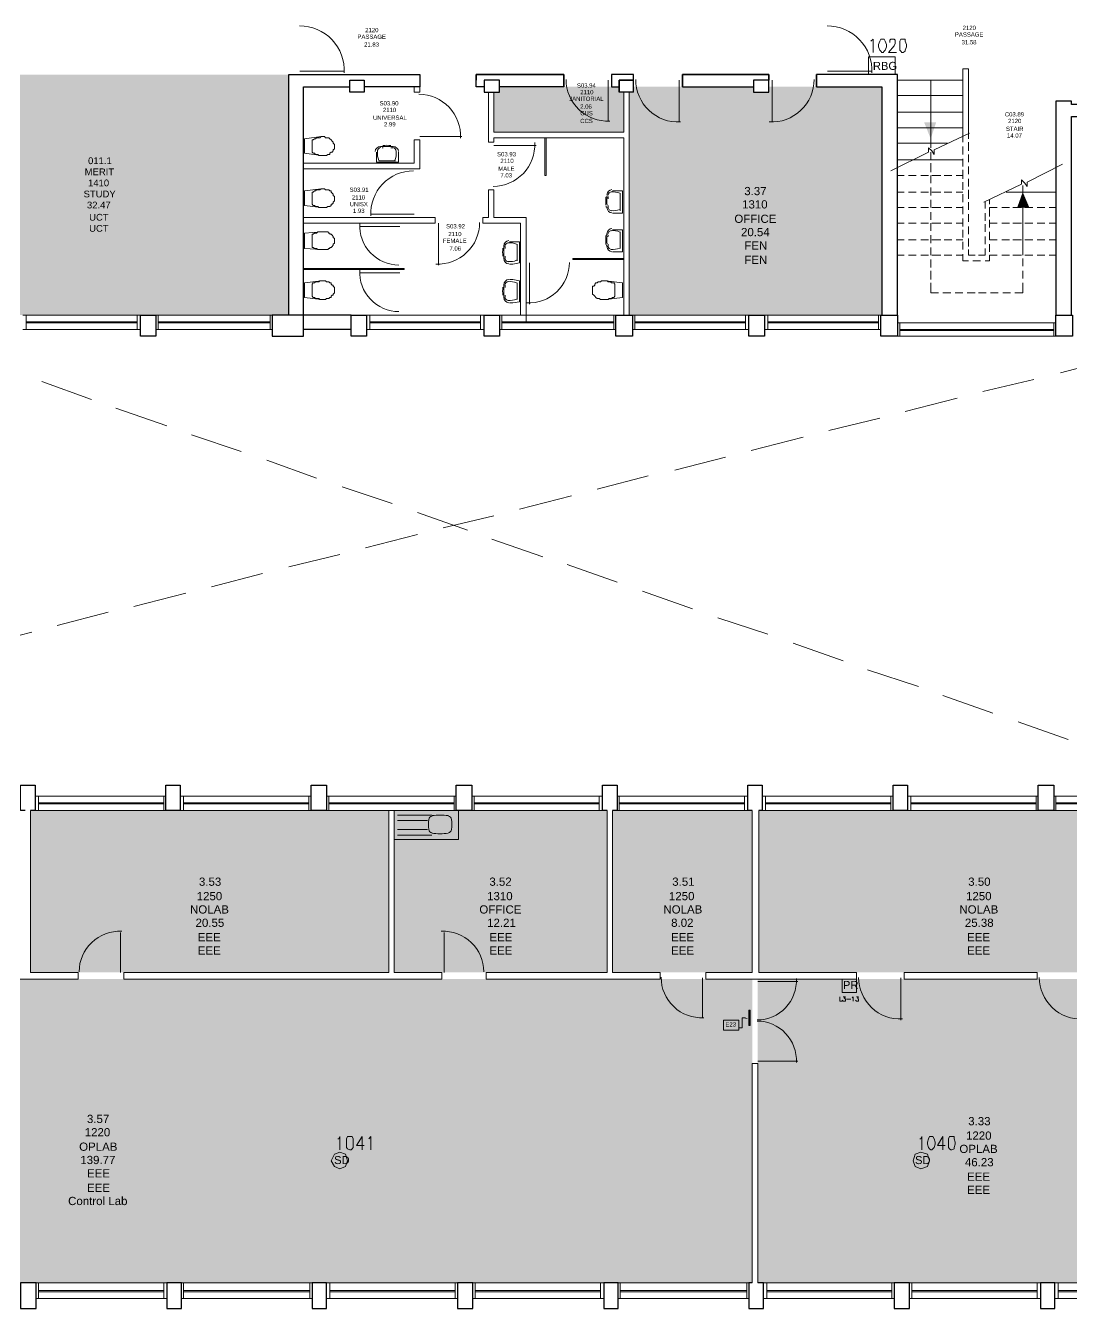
# Model space of a CAD drawing. Header units: millimetres. Extents: x 0.4 to 92.5, y -0.1 to 46.4.
# Drawn here: x 56.04 to 76.01, y 2.71 to 27.2 of the extents above; entities that cross this region are included whole.
import ezdxf

# ---------------------------------------------------------------- set-up
doc = ezdxf.new("R2010")
doc.units = ezdxf.units.MM
for name, color, linetype, true_color in [('PDF_0', 7, 'Continuous', 0xed1f24), ('PDF_014403$_ps_FIRE_ALARM', 7, 'Continuous', 0x37dd00), ('PDF_014403$HL-TMP', 7, 'Continuous', 0x99cde0)]:
    doc.layers.add(name, color=color, linetype=linetype, true_color=true_color)
for name, color, linetype in [('PDF_014403$_ps_TEXTBOLD$FIRE', 2, 'Continuous'), ('PDF_014403$BL', 7, 'Continuous'), ('PDF_014403$DR', 7, 'Continuous'), ('PDF_014403$FI-DSG', 7, 'Continuous'), ('PDF_014403$PL-STAIR', 7, 'Continuous'), ('PDF_014403$PL-TOIL', 7, 'Continuous'), ('PDF_014403$WA', 7, 'Continuous'), ('PDF_014403$WA-COL', 7, 'Continuous'), ('PDF_014403$WA-EXT', 7, 'Continuous'), ('PDF_014403$WA-PART', 7, 'Continuous'), ('PDF_014403$WN', 7, 'Continuous'), ('PDF_Text', 7, 'Continuous')]:
    doc.layers.add(name, color=color, linetype=linetype)
doc.styles.add('PDF ArialMT', font='arial.ttf')

msp = doc.modelspace()

# ---------------------------------------------------------------- linework, layer by layer
at = {"layer": 'PDF_0', "color": 7, "lineweight": 0}
for points in [[(62.045, 5.379), (62.151, 5.421), (62.193, 5.527), (62.151, 5.654), (62.045, 5.697), (61.939, 5.654), (61.876, 5.527), (61.939, 5.421)], [(73.137, 5.379), (73.264, 5.421), (73.306, 5.527), (73.264, 5.654), (73.137, 5.697), (73.031, 5.654), (72.989, 5.527), (73.031, 5.421)]]:
    msp.add_lwpolyline(points, close=True, dxfattribs=at)
at = {"layer": 'PDF_014403$_ps_FIRE_ALARM', "lineweight": 0}
for points in [[(72.65, 26.271), (72.65, 26.61), (72.142, 26.61), (72.142, 26.271)], [(71.909, 8.745), (71.909, 8.999), (71.634, 8.999), (71.634, 8.745)]]:
    msp.add_lwpolyline(points, close=True, dxfattribs=at)
at = {"layer": 'PDF_014403$_ps_TEXTBOLD$FIRE', "lineweight": 20}
for points in [[(72.184, 26.906), (72.227, 26.948), (72.227, 26.694)], [(72.544, 26.885), (72.544, 26.906), (72.544, 26.927), (72.565, 26.948), (72.586, 26.948), (72.629, 26.948), (72.65, 26.927), (72.65, 26.906), (72.65, 26.885), (72.65, 26.864), (72.629, 26.821), (72.523, 26.694), (72.671, 26.694)], [(71.592, 8.66), (71.592, 8.575), (71.634, 8.575)], [(71.655, 8.66), (71.697, 8.66), (71.676, 8.639), (71.697, 8.618), (71.697, 8.597), (71.697, 8.575), (71.676, 8.575), (71.655, 8.575), (71.634, 8.597)], [(71.719, 8.618), (71.803, 8.618)], [(71.824, 8.639), (71.846, 8.66), (71.846, 8.575)], [(71.909, 8.66), (71.951, 8.66), (71.93, 8.639), (71.951, 8.618), (71.951, 8.597), (71.951, 8.575), (71.93, 8.575), (71.909, 8.575), (71.888, 8.597)], [(62.003, 5.951), (62.024, 5.951), (62.045, 5.993), (62.045, 5.739)], [(62.469, 5.739), (62.469, 5.993), (62.363, 5.824), (62.511, 5.824)], [(62.596, 5.951), (62.638, 5.993), (62.638, 5.739)], [(73.116, 5.951), (73.137, 5.951), (73.158, 5.993), (73.158, 5.739)], [(73.56, 5.739), (73.56, 5.993), (73.454, 5.824), (73.602, 5.824)]]:
    msp.add_lwpolyline(points, dxfattribs=at)
for points in [[(72.396, 26.948), (72.375, 26.948), (72.354, 26.906), (72.332, 26.843), (72.332, 26.8), (72.354, 26.737), (72.375, 26.716), (72.396, 26.694), (72.417, 26.694), (72.438, 26.716), (72.459, 26.737), (72.481, 26.8), (72.481, 26.843), (72.459, 26.906), (72.438, 26.948), (72.417, 26.948)], [(72.777, 26.948), (72.756, 26.948), (72.735, 26.906), (72.735, 26.843), (72.735, 26.8), (72.735, 26.737), (72.756, 26.716), (72.777, 26.694), (72.798, 26.694), (72.84, 26.716), (72.84, 26.737), (72.862, 26.8), (72.862, 26.843), (72.84, 26.906), (72.84, 26.948), (72.798, 26.948)], [(62.236, 5.993), (62.193, 5.993), (62.172, 5.951), (62.172, 5.887), (62.172, 5.845), (62.172, 5.781), (62.193, 5.76), (62.236, 5.739), (62.257, 5.739), (62.278, 5.76), (62.299, 5.781), (62.299, 5.845), (62.299, 5.887), (62.299, 5.951), (62.278, 5.993), (62.257, 5.993)], [(73.327, 5.993), (73.306, 5.993), (73.285, 5.951), (73.264, 5.887), (73.264, 5.845), (73.285, 5.781), (73.306, 5.76), (73.327, 5.739), (73.348, 5.739), (73.37, 5.76), (73.391, 5.781), (73.412, 5.845), (73.412, 5.887), (73.391, 5.951), (73.37, 5.993), (73.348, 5.993)], [(73.708, 5.993), (73.687, 5.993), (73.666, 5.951), (73.666, 5.887), (73.666, 5.845), (73.666, 5.781), (73.687, 5.76), (73.708, 5.739), (73.729, 5.739), (73.772, 5.76), (73.772, 5.781), (73.793, 5.845), (73.793, 5.887), (73.772, 5.951), (73.772, 5.993), (73.729, 5.993)]]:
    msp.add_lwpolyline(points, close=True, dxfattribs=at)
at = {"layer": 'PDF_014403$BL', "lineweight": 9}
for points in [[(73.941, 24.98), (73.941, 25.107), (73.941, 26.377), (74.047, 26.377), (74.047, 25.149), (74.047, 25.043)], [(73.941, 24.895), (73.941, 24.747)], [(74.047, 24.98), (74.047, 24.811)], [(74.047, 24.747), (74.047, 24.599)], [(73.941, 24.662), (73.941, 24.514)], [(74.047, 24.514), (74.047, 24.366)], [(73.941, 24.451), (73.941, 24.281)], [(74.047, 24.281), (74.047, 24.133)], [(73.941, 24.218), (73.941, 24.07)], [(74.047, 24.07), (74.047, 23.9)], [(73.941, 23.985), (73.941, 23.837)], [(74.047, 23.837), (74.047, 23.689)], [(74.364, 23.837), (74.364, 23.71)], [(74.449, 23.879), (74.449, 23.795)], [(73.941, 23.752), (73.941, 23.604)], [(73.941, 23.519), (73.941, 23.371)], [(74.047, 23.604), (74.047, 23.456)], [(74.364, 23.625), (74.364, 23.477)], [(74.449, 23.731), (74.449, 23.562)], [(73.941, 23.308), (73.941, 23.16)], [(74.047, 23.371), (74.047, 23.223)], [(74.364, 23.414), (74.364, 23.265)], [(74.449, 23.498), (74.449, 23.35)], [(73.941, 23.075), (73.941, 22.927)], [(74.047, 23.138), (74.047, 22.99)], [(74.364, 23.181), (74.364, 23.033)], [(74.449, 23.265), (74.449, 23.117)], [(74.449, 23.033), (74.449, 22.884)], [(73.941, 22.842), (73.941, 22.715), (74.047, 22.715)], [(74.047, 22.927), (74.047, 22.821), (74.174, 22.821)], [(74.364, 22.948), (74.364, 22.821), (74.237, 22.821)], [(74.449, 22.821), (74.449, 22.715), (74.364, 22.715)], [(74.132, 22.715), (74.28, 22.715)], [(58.235, 21.678), (55.991, 21.678)], [(60.754, 21.678), (58.531, 21.678)], [(64.797, 21.678), (62.553, 21.678)], [(67.316, 21.678), (65.093, 21.678)], [(69.856, 21.678), (67.633, 21.678)], [(72.375, 21.678), (70.152, 21.678)], [(55.991, 21.403), (58.235, 21.403)], [(58.531, 21.403), (60.754, 21.403)], [(62.553, 21.403), (64.797, 21.403)], [(65.093, 21.403), (67.316, 21.403)], [(67.633, 21.403), (69.856, 21.403)], [(70.152, 21.403), (72.375, 21.403)], [(75.719, 21.53), (72.692, 21.53)], [(72.692, 21.276), (75.719, 21.276)], [(75.804, 20.577), (76.778, 20.831)], [(56.351, 20.408), (57.304, 20.069)], [(74.322, 20.217), (75.296, 20.45)], [(72.84, 19.836), (73.835, 20.09)], [(57.769, 19.9), (58.743, 19.561)], [(71.38, 19.476), (72.354, 19.709)], [(59.209, 19.392), (60.161, 19.074)], [(69.898, 19.095), (70.893, 19.349)], [(60.648, 18.905), (61.601, 18.566)], [(68.438, 18.714), (69.411, 18.968)], [(62.088, 18.397), (63.04, 18.079)], [(66.956, 18.355), (67.93, 18.609)], [(65.474, 17.974), (66.469, 18.228)], [(63.527, 17.91), (64.479, 17.571)], [(64.014, 17.614), (64.987, 17.847)], [(62.532, 17.233), (63.527, 17.487)], [(64.945, 17.402), (65.919, 17.063)], [(61.072, 16.873), (62.045, 17.106)], [(66.384, 16.915), (67.337, 16.577)], [(59.59, 16.492), (60.564, 16.746)], [(58.108, 16.111), (59.103, 16.365)], [(67.824, 16.407), (68.776, 16.069)], [(56.648, 15.751), (57.621, 16.005)], [(69.263, 15.899), (70.216, 15.582)], [(55.166, 15.37), (56.161, 15.624)], [(70.703, 15.412), (71.655, 15.074)], [(72.121, 14.904), (73.094, 14.587)], [(73.56, 14.417), (74.513, 14.079)], [(74.999, 13.909), (75.952, 13.571)], [(58.722, 12.491), (56.224, 12.491)], [(61.495, 12.491), (58.997, 12.491)], [(64.268, 12.491), (61.791, 12.491)], [(67.062, 12.491), (64.564, 12.491)], [(69.835, 12.491), (67.337, 12.491)], [(72.608, 12.491), (70.11, 12.491)], [(75.38, 12.491), (72.883, 12.491)], [(78.175, 12.491), (75.677, 12.491)], [(56.224, 12.216), (58.722, 12.216)], [(58.997, 12.216), (61.495, 12.216)], [(61.791, 12.216), (64.268, 12.216)], [(64.564, 12.216), (67.062, 12.216)], [(67.337, 12.216), (69.835, 12.216)], [(70.11, 12.216), (72.608, 12.216)], [(72.883, 12.216), (75.38, 12.216)], [(75.677, 12.216), (78.175, 12.216)], [(58.743, 3.199), (56.245, 3.199)], [(61.516, 3.199), (59.018, 3.199)], [(64.289, 3.199), (61.791, 3.199)], [(67.083, 3.199), (64.585, 3.199)], [(69.856, 3.199), (67.358, 3.199)], [(72.629, 3.199), (70.131, 3.199)], [(75.423, 3.199), (72.925, 3.199)], [(78.175, 3.199), (75.698, 3.199)], [(56.245, 2.903), (58.743, 2.903)], [(59.018, 2.903), (61.516, 2.903)], [(61.791, 2.903), (64.289, 2.903)], [(64.585, 2.903), (67.083, 2.903)], [(67.358, 2.903), (69.856, 2.903)], [(70.131, 2.903), (72.629, 2.903)], [(72.925, 2.903), (75.423, 2.903)], [(75.698, 2.903), (78.175, 2.903)]]:
    msp.add_lwpolyline(points, dxfattribs=at)
at = {"layer": 'PDF_014403$DR', "lineweight": 0}
for points in [[(61.283, 26.335), (62.13, 26.335), (61.283, 26.335)], [(71.359, 26.335), (72.205, 26.335), (71.359, 26.335)], [(67.168, 26.165), (67.168, 25.382), (67.168, 26.165)], [(68.522, 26.165), (68.522, 25.361), (68.522, 26.165)], [(70.3, 26.165), (70.3, 25.361), (70.3, 26.165)], [(63.569, 25.086), (64.374, 25.086), (63.569, 25.086)], [(64.987, 24.916), (65.792, 24.916), (64.987, 24.916)], [(63.463, 23.604), (62.638, 23.604), (63.463, 23.604)], [(63.188, 23.371), (62.426, 23.371), (63.188, 23.371)], [(63.929, 23.435), (63.929, 22.63), (63.929, 23.435)], [(63.929, 23.435), (63.929, 22.63), (63.929, 23.435)], [(65.665, 22.673), (65.665, 21.889), (65.665, 22.673)], [(63.188, 22.482), (62.426, 22.482), (63.188, 22.482)], [(57.854, 9.126), (57.854, 9.888), (57.854, 9.126)], [(64.035, 9.126), (64.035, 9.888), (64.035, 9.126)], [(68.967, 9.02), (68.967, 8.258), (68.967, 9.02)], [(70.025, 8.956), (70.787, 8.956), (70.025, 8.956)], [(72.756, 9.02), (72.756, 8.216), (72.756, 9.02)], [(70.025, 7.432), (70.787, 7.432), (70.025, 7.432)]]:
    msp.add_lwpolyline(points, dxfattribs=at)
msp.add_lwpolyline([(63.878, 22.653, 0.429405), (64.712, 23.445, -0.429405)], format="xyb", close=True, dxfattribs=at)
for centre, radius, start, end in [((61.273, 26.345), 0.857, 357.0454, 89.9993), ((71.348, 26.345), 0.857, 357.0454, 89.9993), ((67.157, 26.176), 0.794, 179.9998, 272.9555), ((68.508, 26.179), 0.815, 180, 272.9553), ((70.286, 26.179), 0.815, 267.0447, 360), ((63.554, 25.1), 0.794, 357.0447, 90), ((64.973, 24.93), 0.794, 270, 2.9553), ((63.449, 23.618), 0.815, 90, 182.9553), ((63.173, 23.385), 0.751, 177.0447, 270), ((63.173, 22.496), 0.751, 177.0447, 270), ((65.654, 22.683), 0.773, 267.0447, 0.0007), ((57.839, 9.139), 0.773, 87.0447, 180), ((64.02, 9.139), 0.773, 0, 92.9553), ((68.952, 9.033), 0.773, 180, 272.9553), ((70.011, 8.97), 0.751, 270, 2.9553), ((72.745, 9.03), 0.794, 179.9998, 272.9555), ((76.195, 9.03), 0.794, 179.9998, 272.9555), ((70.011, 7.446), 0.751, 357.0447, 90)]:
    msp.add_arc(centre, radius, start, end, dxfattribs=at)
at = {"layer": 'PDF_014403$FI-DSG', "lineweight": 9}
for points in [[(69.877, 8.11), (69.877, 8.406), (69.856, 8.406), (69.856, 8.11)], [(69.369, 8.216), (69.665, 8.216), (69.665, 8.025), (69.369, 8.025)]]:
    msp.add_lwpolyline(points, close=True, dxfattribs=at)
msp.add_lwpolyline([(69.792, 8.258), (69.729, 8.258), (69.729, 8.067), (69.665, 8.067)], dxfattribs=at)
at = {"layer": 'PDF_014403$FI-DSG', "transparency": 33554559}
for points in [[(69.877, 8.406), (69.856, 8.406), (69.877, 8.11)], [(69.856, 8.406), (69.877, 8.11), (69.856, 8.11)], [(69.792, 8.258), (69.856, 8.258), (69.792, 8.237)]]:
    msp.add_solid(points, dxfattribs=at)
at = {"layer": 'PDF_014403$HL-TMP', "transparency": 33554559}
for points in [[(61.072, 26.271), (53.832, 26.271), (61.072, 21.678)], [(53.832, 26.271), (61.072, 21.678), (53.832, 21.678)]]:
    msp.add_solid(points, dxfattribs=at)
at = {"layer": 'PDF_014403$HL-TMP', "color": 33, "true_color": 0xff9d3c, "transparency": 33554559}
for points in [[(67.379, 26.038), (65.093, 26.038), (67.379, 25.932)], [(65.093, 26.038), (67.379, 25.932), (65.093, 25.932)], [(67.464, 25.17), (64.987, 25.17), (64.987, 25.932)], [(64.987, 25.932), (67.464, 25.932), (67.464, 25.17)], [(67.464, 25.17), (67.464, 25.17), (64.987, 25.17)]]:
    msp.add_solid(points, dxfattribs=at)
at = {"layer": 'PDF_014403$HL-TMP', "color": 54, "true_color": 0x999900, "transparency": 33554559}
for points in [[(69.941, 26.038), (67.654, 26.038), (69.941, 25.932)], [(67.654, 26.038), (69.941, 25.932), (67.654, 25.932)], [(72.396, 26.038), (70.237, 26.038), (72.396, 25.932)], [(70.237, 26.038), (72.396, 25.932), (70.237, 25.932)], [(72.396, 25.932), (67.57, 25.932), (72.396, 21.678)], [(67.57, 25.932), (72.396, 21.678), (67.57, 21.678)]]:
    msp.add_solid(points, dxfattribs=at)
at = {"layer": 'PDF_014403$HL-TMP', "color": 16, "true_color": 0x800000, "transparency": 33554559}
for points in [[(62.977, 12.216), (56.14, 12.216), (62.977, 9.126)], [(56.14, 12.216), (62.977, 9.126), (56.14, 9.126)], [(67.146, 12.216), (63.082, 12.216), (67.146, 9.126)], [(63.082, 12.216), (67.146, 9.126), (63.082, 9.126)], [(69.919, 12.216), (67.252, 12.216), (69.919, 9.126)], [(67.252, 12.216), (69.919, 9.126), (67.252, 9.126)], [(78.471, 12.216), (70.046, 12.216), (78.471, 9.126)], [(70.046, 12.216), (78.471, 9.126), (70.046, 9.126)], [(44.942, 8.999), (69.919, 8.999), (69.919, 8.999)], [(69.919, 8.999), (44.942, 8.999), (69.919, 8.618)], [(44.942, 8.999), (69.919, 8.618), (44.942, 8.618)], [(78.471, 8.999), (70.025, 8.999), (70.025, 8.999)], [(78.471, 8.999), (70.025, 8.999), (78.471, 8.872)], [(70.025, 8.999), (78.471, 8.872), (70.025, 8.872)], [(78.471, 8.872), (70.025, 8.872), (78.471, 8.745)], [(70.025, 8.872), (78.471, 8.745), (70.025, 8.745)], [(69.919, 8.618), (44.942, 8.618), (45.874, 8.618)], [(44.942, 8.618), (69.919, 8.618), (69.919, 8.618)], [(69.919, 8.618), (45.874, 8.618), (69.919, 8.512)], [(45.874, 8.618), (69.919, 8.512), (45.874, 8.512)], [(77.709, 8.745), (70.025, 8.745), (77.709, 6.564)], [(70.025, 8.745), (77.709, 6.564), (70.025, 6.564)], [(69.919, 8.512), (44.942, 8.512), (69.919, 6.818)], [(44.942, 8.512), (69.919, 6.818), (44.942, 6.818)], [(69.919, 6.818), (44.942, 6.818), (45.874, 6.818)], [(44.942, 6.818), (69.919, 6.818), (69.919, 6.818)], [(69.919, 6.691), (44.942, 6.691), (69.919, 3.749)], [(44.942, 6.691), (69.919, 3.749), (44.942, 3.749)], [(69.919, 6.818), (45.874, 6.818), (69.919, 6.691)], [(45.874, 6.818), (69.919, 6.691), (45.874, 6.691)], [(78.471, 6.564), (78.471, 6.564), (70.025, 6.564)], [(78.471, 6.564), (70.025, 6.564), (77.709, 6.564)], [(78.471, 6.564), (70.025, 6.564), (78.471, 3.199)], [(70.025, 6.564), (78.471, 3.199), (70.025, 3.199)], [(69.919, 3.749), (44.942, 3.749), (45.111, 3.749)], [(44.942, 3.749), (69.919, 3.749), (69.919, 3.749)], [(69.919, 3.749), (45.111, 3.749), (69.919, 3.199)], [(45.111, 3.749), (69.919, 3.199), (45.111, 3.199)]]:
    msp.add_solid(points, dxfattribs=at)
at = {"layer": 'PDF_014403$PL-STAIR', "lineweight": 9}
for points in [[(73.941, 26.165), (72.692, 26.165)], [(73.327, 24.874), (73.327, 25.043), (73.327, 26.165)], [(73.941, 25.869), (72.692, 25.869)], [(73.941, 25.551), (72.692, 25.551)], [(73.941, 25.255), (72.692, 25.255)], [(74.068, 25.149), (73.391, 24.832), (73.391, 24.747), (73.348, 24.811), (73.285, 24.874), (73.285, 24.789), (72.565, 24.43)], [(73.645, 24.959), (72.692, 24.959)], [(73.327, 24.789), (73.327, 24.641)], [(73.941, 24.641), (73.01, 24.641), (72.692, 24.641)], [(73.327, 24.578), (73.327, 24.408)], [(75.846, 24.557), (75.169, 24.218), (75.169, 24.133), (75.126, 24.197), (75.063, 24.26), (75.063, 24.176), (74.343, 23.837)], [(72.819, 24.345), (72.692, 24.345)], [(73.052, 24.345), (72.904, 24.345)], [(73.285, 24.345), (73.137, 24.345)], [(73.327, 24.345), (73.327, 24.197)], [(73.518, 24.345), (73.348, 24.345)], [(73.729, 24.345), (73.581, 24.345)], [(73.941, 24.345), (73.814, 24.345)], [(72.819, 24.027), (72.692, 24.027)], [(73.052, 24.027), (72.904, 24.027)], [(73.285, 24.027), (73.137, 24.027)], [(73.327, 24.112), (73.327, 23.964)], [(73.518, 24.027), (73.348, 24.027)], [(73.729, 24.027), (73.581, 24.027)], [(73.941, 24.027), (73.814, 24.027)], [(74.767, 24.027), (75.719, 24.027)], [(75.084, 23.964), (75.084, 24.154)], [(75.084, 24.027), (75.084, 22.927)], [(73.327, 23.879), (73.327, 23.731)], [(75.084, 23.731), (75.084, 23.9)], [(72.819, 23.731), (72.692, 23.731)], [(73.052, 23.731), (72.904, 23.731)], [(73.285, 23.731), (73.137, 23.731)], [(73.327, 23.646), (73.327, 23.498)], [(73.518, 23.731), (73.348, 23.731)], [(73.729, 23.731), (73.581, 23.731)], [(73.941, 23.731), (73.814, 23.731)], [(74.449, 23.731), (74.597, 23.731)], [(74.682, 23.731), (74.83, 23.731)], [(74.894, 23.731), (75.063, 23.731)], [(75.084, 23.519), (75.084, 23.668)], [(75.126, 23.731), (75.275, 23.731)], [(75.359, 23.731), (75.508, 23.731)], [(75.592, 23.731), (75.719, 23.731)], [(72.819, 23.435), (72.692, 23.435)], [(73.052, 23.435), (72.904, 23.435)], [(73.285, 23.435), (73.137, 23.435)], [(73.327, 23.435), (73.327, 23.287)], [(73.518, 23.435), (73.348, 23.435)], [(73.729, 23.435), (73.581, 23.435)], [(73.941, 23.435), (73.814, 23.435)], [(74.449, 23.435), (74.597, 23.435)], [(74.682, 23.435), (74.83, 23.435)], [(74.894, 23.435), (75.063, 23.435)], [(75.084, 23.287), (75.084, 23.435)], [(75.126, 23.435), (75.275, 23.435)], [(75.359, 23.435), (75.508, 23.435)], [(75.592, 23.435), (75.719, 23.435)], [(72.819, 23.117), (72.692, 23.117)], [(73.052, 23.117), (72.904, 23.117)], [(73.285, 23.117), (73.137, 23.117)], [(73.327, 23.202), (73.327, 23.054)], [(73.518, 23.117), (73.348, 23.117)], [(73.729, 23.117), (73.581, 23.117)], [(73.941, 23.117), (73.814, 23.117)], [(74.449, 23.117), (74.597, 23.117)], [(74.682, 23.117), (74.83, 23.117)], [(74.894, 23.117), (75.063, 23.117)], [(75.084, 23.054), (75.084, 23.202)], [(75.126, 23.117), (75.275, 23.117)], [(75.359, 23.117), (75.508, 23.117)], [(75.592, 23.117), (75.719, 23.117)], [(72.819, 22.821), (72.692, 22.821)], [(73.052, 22.821), (72.904, 22.821)], [(73.285, 22.821), (73.137, 22.821)], [(73.327, 22.969), (73.327, 22.821)], [(73.518, 22.821), (73.348, 22.821)], [(73.729, 22.821), (73.581, 22.821)], [(73.941, 22.821), (73.814, 22.821)], [(74.449, 22.821), (74.597, 22.821)], [(74.682, 22.821), (74.83, 22.821)], [(74.894, 22.821), (75.063, 22.821)], [(75.084, 22.821), (75.084, 22.99)], [(75.126, 22.821), (75.275, 22.821)], [(75.359, 22.821), (75.508, 22.821)], [(75.592, 22.821), (75.719, 22.821)], [(73.327, 22.736), (73.327, 22.588)], [(75.084, 22.609), (75.084, 22.757)], [(73.327, 22.524), (73.327, 22.355)], [(73.327, 22.292), (73.327, 22.101), (73.475, 22.101)], [(74.936, 22.101), (75.084, 22.101), (75.084, 22.292)], [(75.084, 22.376), (75.084, 22.524)], [(73.56, 22.101), (73.708, 22.101)], [(73.793, 22.101), (73.941, 22.101)], [(74.026, 22.101), (74.174, 22.101)], [(74.237, 22.101), (74.386, 22.101)], [(74.47, 22.101), (74.618, 22.101)], [(74.703, 22.101), (74.851, 22.101)]]:
    msp.add_lwpolyline(points, dxfattribs=at)
at = {"layer": 'PDF_014403$PL-STAIR', "transparency": 33554559}
for points in [[(73.2, 25.361), (73.327, 25.043), (73.433, 25.361)], [(75.211, 23.731), (75.084, 24.027), (74.978, 23.731)]]:
    msp.add_solid(points, dxfattribs=at)
at = {"layer": 'PDF_014403$PL-TOIL', "lineweight": 9}
for points in [[(61.855, 24.747), (61.855, 24.768), (61.876, 24.789), (61.897, 24.789), (61.918, 24.811), (61.918, 24.832), (61.939, 24.853), (61.939, 24.874), (61.939, 24.895), (61.939, 24.916), (61.939, 24.938), (61.918, 24.959), (61.918, 24.98), (61.897, 25.001), (61.876, 25.022), (61.855, 25.043), (61.834, 25.065), (61.812, 25.065), (61.791, 25.065), (61.77, 25.065), (61.749, 25.086), (61.728, 25.086), (61.707, 25.086), (61.685, 25.086), (61.368, 25.043), (61.368, 24.768), (61.685, 24.726), (61.664, 24.726), (61.643, 24.726), (61.622, 24.747), (61.601, 24.747), (61.58, 24.747), (61.558, 24.768), (61.537, 24.768), (61.516, 24.789), (61.516, 25.022), (61.537, 25.022), (61.558, 25.043), (61.58, 25.043), (61.601, 25.065), (61.622, 25.065), (61.643, 25.065), (61.664, 25.065), (61.685, 25.086)], [(61.939, 24.895), (61.939, 24.874), (61.939, 24.853), (61.918, 24.832), (61.918, 24.811), (61.897, 24.789), (61.876, 24.789), (61.855, 24.768), (61.855, 24.747), (61.834, 24.747), (61.812, 24.747), (61.791, 24.726), (61.77, 24.726), (61.749, 24.726), (61.728, 24.726), (61.707, 24.726), (61.685, 24.726)], [(62.744, 24.789), (62.744, 24.705), (62.744, 24.599), (63.167, 24.599), (63.167, 24.705), (63.167, 24.789)], [(63.104, 24.62), (62.786, 24.62)], [(61.855, 23.752), (61.876, 23.773), (61.876, 23.795), (61.897, 23.795), (61.918, 23.816), (61.918, 23.837), (61.939, 23.858), (61.939, 23.879), (61.939, 23.9), (61.939, 23.922), (61.939, 23.943), (61.918, 23.964), (61.918, 23.985), (61.897, 24.006), (61.876, 24.027), (61.876, 24.049), (61.855, 24.049), (61.834, 24.07), (61.812, 24.07), (61.791, 24.07), (61.77, 24.07), (61.749, 24.091), (61.728, 24.091), (61.707, 24.091), (61.685, 24.091), (61.368, 24.049), (61.368, 23.773), (61.685, 23.731), (61.664, 23.731), (61.643, 23.731), (61.622, 23.752), (61.601, 23.752), (61.58, 23.752), (61.558, 23.773), (61.537, 23.773), (61.516, 23.795), (61.516, 24.027), (61.537, 24.027), (61.558, 24.049), (61.58, 24.049), (61.601, 24.07), (61.622, 24.07), (61.643, 24.07), (61.664, 24.07), (61.685, 24.091)], [(67.252, 23.625), (67.316, 23.625), (67.443, 23.625), (67.443, 24.049), (67.316, 24.049), (67.252, 24.049)], [(67.4, 24.006), (67.4, 23.668)], [(61.939, 23.9), (61.939, 23.879), (61.939, 23.858), (61.918, 23.837), (61.918, 23.816), (61.897, 23.795), (61.876, 23.795), (61.876, 23.773), (61.855, 23.752), (61.834, 23.752), (61.812, 23.752), (61.791, 23.731), (61.77, 23.731), (61.749, 23.731), (61.728, 23.731), (61.707, 23.731), (61.685, 23.731)], [(67.125, 23.752), (67.146, 23.731)], [(67.252, 22.884), (67.316, 22.884), (67.443, 22.884), (67.443, 23.308), (67.316, 23.308), (67.252, 23.308)], [(61.855, 22.948), (61.855, 22.969), (61.876, 22.969), (61.897, 22.99), (61.918, 23.011), (61.918, 23.033), (61.939, 23.054), (61.939, 23.075), (61.939, 23.096), (61.939, 23.117), (61.939, 23.138), (61.918, 23.16), (61.918, 23.181), (61.897, 23.202), (61.876, 23.223), (61.855, 23.223), (61.855, 23.244), (61.834, 23.244), (61.812, 23.265), (61.791, 23.265), (61.77, 23.265), (61.749, 23.265), (61.728, 23.265), (61.707, 23.265), (61.685, 23.265), (61.368, 23.244), (61.368, 22.948), (61.685, 22.927), (61.664, 22.927), (61.643, 22.927), (61.622, 22.927), (61.601, 22.948), (61.58, 22.948), (61.558, 22.948), (61.537, 22.969), (61.516, 22.969), (61.516, 23.223), (61.537, 23.223), (61.558, 23.244), (61.58, 23.244), (61.601, 23.244), (61.622, 23.265), (61.643, 23.265), (61.664, 23.265), (61.685, 23.265)], [(61.939, 23.096), (61.939, 23.075), (61.939, 23.054), (61.918, 23.033), (61.918, 23.011), (61.897, 22.99), (61.876, 22.969), (61.855, 22.969), (61.855, 22.948), (61.834, 22.948), (61.812, 22.927), (61.791, 22.927), (61.77, 22.927), (61.749, 22.927), (61.728, 22.927), (61.707, 22.927), (61.685, 22.927)], [(65.284, 22.651), (65.347, 22.651), (65.474, 22.673), (65.474, 23.075), (65.347, 23.075), (65.284, 23.075)], [(65.432, 23.033), (65.432, 22.715)], [(67.4, 23.265), (67.4, 22.948)], [(61.855, 22.016), (61.876, 22.016), (61.876, 22.038), (61.897, 22.059), (61.918, 22.059), (61.918, 22.08), (61.939, 22.101), (61.939, 22.122), (61.939, 22.165), (61.939, 22.186), (61.939, 22.207), (61.918, 22.228), (61.918, 22.249), (61.897, 22.249), (61.876, 22.27), (61.876, 22.292), (61.855, 22.292), (61.834, 22.313), (61.812, 22.313), (61.791, 22.313), (61.77, 22.334), (61.749, 22.334), (61.728, 22.334), (61.707, 22.334), (61.685, 22.334), (61.368, 22.292), (61.368, 22.016), (61.685, 21.974), (61.664, 21.974), (61.643, 21.995), (61.622, 21.995), (61.601, 21.995), (61.58, 21.995), (61.558, 22.016), (61.537, 22.016), (61.516, 22.038), (61.516, 22.27), (61.537, 22.292), (61.558, 22.292), (61.58, 22.313), (61.601, 22.313), (61.622, 22.313), (61.643, 22.313), (61.664, 22.334), (61.685, 22.334)], [(65.284, 21.911), (65.347, 21.911), (65.474, 21.932), (65.474, 22.334), (65.347, 22.355), (65.284, 22.355)], [(65.432, 22.292), (65.432, 21.974)], [(66.956, 22.292), (66.935, 22.292), (66.914, 22.27), (66.914, 22.249), (66.892, 22.228), (66.871, 22.228), (66.871, 22.207), (66.871, 22.165), (66.871, 22.143), (66.871, 22.122), (66.871, 22.101), (66.871, 22.08), (66.892, 22.059), (66.914, 22.038), (66.935, 22.016), (66.956, 21.995), (66.977, 21.995), (66.998, 21.995), (67.019, 21.974), (67.041, 21.974), (67.062, 21.974), (67.083, 21.974), (67.104, 21.974), (67.125, 21.974), (67.443, 22.016), (67.443, 22.292), (67.125, 22.334), (67.146, 22.334), (67.168, 22.313), (67.189, 22.313), (67.21, 22.313), (67.231, 22.292), (67.252, 22.292), (67.273, 22.292), (67.295, 22.27), (67.295, 22.038), (67.273, 22.016), (67.252, 22.016), (67.231, 21.995), (67.21, 21.995), (67.189, 21.995), (67.168, 21.974), (67.146, 21.974), (67.125, 21.974)], [(66.871, 22.143), (66.871, 22.165), (66.871, 22.207), (66.871, 22.228), (66.892, 22.228), (66.914, 22.249), (66.914, 22.27), (66.935, 22.292), (66.956, 22.292), (66.977, 22.313), (66.998, 22.313), (67.019, 22.313), (67.041, 22.334), (67.062, 22.334), (67.083, 22.334), (67.104, 22.334), (67.125, 22.334)], [(61.939, 22.165), (61.939, 22.122), (61.939, 22.101), (61.918, 22.08), (61.918, 22.059), (61.897, 22.059), (61.876, 22.038), (61.876, 22.016), (61.855, 22.016), (61.834, 21.995), (61.812, 21.995), (61.791, 21.995), (61.77, 21.974), (61.749, 21.974), (61.728, 21.974), (61.707, 21.974), (61.685, 21.974)], [(63.082, 12.216), (63.082, 12.216)], [(63.146, 12.131), (63.802, 12.131)], [(63.146, 12.026), (63.717, 12.026)], [(63.146, 11.856), (63.717, 11.856)], [(63.082, 11.666), (63.082, 11.666)], [(63.146, 11.75), (63.802, 11.75)]]:
    msp.add_lwpolyline(points, dxfattribs=at)
for points in [[(62.827, 24.877, 0.384834), (62.761, 24.803, -0.384834)], [(63.121, 24.803, 0.384807), (63.054, 24.877, -0.384807)], [(67.238, 24.031, 0.384807), (67.164, 23.964, -0.384807)], [(67.146, 23.925, 0.047774), (67.146, 23.777, -0.047774)], [(67.164, 23.738, 0.384834), (67.238, 23.671, -0.384834)], [(67.238, 23.29, 0.384807), (67.164, 23.223, -0.384807)], [(65.269, 23.057, 0.384807), (65.195, 22.99, -0.384807)], [(67.146, 23.184, 0.047774), (67.146, 23.036, -0.047774)], [(67.164, 22.997, 0.384834), (67.238, 22.93, -0.384834)], [(65.195, 22.764, 0.384834), (65.269, 22.697, -0.384834)], [(65.269, 22.316, 0.384807), (65.195, 22.25, -0.384807)], [(65.195, 22.023, 0.384834), (65.269, 21.956, -0.384834)]]:
    msp.add_lwpolyline(points, format="xyb", close=True, dxfattribs=at)
for points in [[(63.061, 24.895), (63.014, 24.895, 0.047774), (62.871, 24.895), (62.828, 24.895)], [(67.146, 23.943), (67.125, 23.922, 0.047856), (67.125, 23.775)], [(67.146, 23.223), (67.125, 23.186, 0.047856), (67.125, 23.033), (67.146, 22.99)], [(65.178, 22.99), (65.177, 22.951, 0.047774), (65.178, 22.8), (65.178, 22.757)], [(65.178, 22.249), (65.177, 22.21, 0.047774), (65.178, 22.059), (65.178, 22.016)], [(63.804, 12.11, 0.341129), (63.745, 12.048, 0.068386), (63.745, 11.855, 0.341129), (63.804, 11.793)], [(64.118, 11.793, 0.341129), (64.176, 11.855, 0.068386), (64.176, 12.048, 0.341129), (64.118, 12.11)]]:
    msp.add_lwpolyline(points, format="xyb", dxfattribs=at)
for points in [[(62.85, 24.874), (62.871, 24.874)], [(63.019, 24.874), (63.061, 24.874)], [(67.168, 23.9), (67.168, 23.943)], [(67.168, 23.731), (67.168, 23.773)], [(67.168, 23.181), (67.168, 23.202)], [(67.168, 22.99), (67.168, 23.033)], [(65.199, 22.948), (65.199, 22.99)], [(65.199, 22.757), (65.199, 22.8)], [(65.199, 22.207), (65.199, 22.249)], [(65.199, 22.016), (65.199, 22.059)], [(63.082, 12.216), (64.31, 12.216), (64.31, 11.666), (63.082, 11.666)]]:
    msp.add_lwpolyline(points, close=True, dxfattribs=at)
for centre, radius, start, end in [((63.096, 24.761), 0.335, 174.0757, 202.7396), ((62.941, 24.124), 0.796, 84.5202, 95.4798), ((62.941, 24.124), 0.775, 84.5297, 95.4703), ((62.785, 24.761), 0.336, 337.1573, 6.0275), ((67.259, 23.695), 0.336, 67.1573, 96.0275), ((67.259, 24.006), 0.335, 264.0757, 292.7396), ((67.259, 22.954), 0.336, 67.1573, 96.0275), ((65.29, 22.722), 0.336, 67.1573, 96.0275), ((65.949, 22.877), 0.796, 174.5202, 185.4798), ((65.949, 22.877), 0.775, 174.5297, 185.4703), ((67.259, 23.266), 0.335, 264.0757, 292.7396), ((65.29, 23.033), 0.335, 264.0757, 292.7396), ((65.29, 21.981), 0.336, 67.1573, 96.0275), ((65.949, 22.136), 0.796, 174.5202, 185.4798), ((65.949, 22.136), 0.775, 174.5297, 185.4703), ((65.29, 22.292), 0.335, 264.0757, 292.7396), ((63.961, 10.829), 1.302, 83.1692, 96.8308), ((63.957, 13.076), 1.302, 263.1665, 276.8335)]:
    msp.add_arc(centre, radius, start, end, dxfattribs=at)
for points in [[(62.823, 24.898), (62.764, 24.893), (62.718, 24.852), (62.718, 24.803)], [(63.163, 24.803), (63.163, 24.852), (63.118, 24.893), (63.058, 24.898)], [(67.238, 24.073), (67.189, 24.073), (67.148, 24.028), (67.143, 23.968)], [(67.143, 23.733), (67.148, 23.674), (67.189, 23.629), (67.238, 23.629)], [(67.238, 23.332), (67.189, 23.332), (67.148, 23.287), (67.143, 23.228)], [(65.269, 23.099), (65.22, 23.099), (65.179, 23.054), (65.174, 22.995)], [(67.143, 22.992), (67.148, 22.933), (67.189, 22.888), (67.238, 22.888)], [(65.174, 22.76), (65.179, 22.7), (65.22, 22.655), (65.269, 22.655)], [(65.269, 22.359), (65.22, 22.359), (65.179, 22.313), (65.174, 22.254)], [(65.174, 22.019), (65.179, 21.959), (65.22, 21.914), (65.269, 21.914)]]:
    msp.add_open_spline(points, degree=3, dxfattribs=at)
at = {"layer": 'PDF_014403$WA', "lineweight": 20}
for points in [[(63.569, 26.038), (63.569, 25.932), (63.463, 25.932), (63.463, 26.038)], [(67.464, 21.678), (67.464, 25.065), (64.987, 25.065), (64.987, 24.98), (64.882, 24.98), (64.882, 25.932), (64.882, 25.001)], [(64.987, 25.932), (64.987, 25.17), (67.464, 25.17), (67.464, 25.932)], [(61.347, 24.472), (63.569, 24.472), (63.569, 25.022), (63.463, 25.022)], [(63.569, 25.022), (63.463, 25.022), (63.463, 24.578), (61.347, 24.578)], [(65.136, 21.551), (65.601, 21.551), (65.601, 23.541), (64.987, 23.541), (64.987, 24.07), (64.882, 24.07), (64.882, 23.541), (64.776, 23.541), (64.776, 23.435), (65.495, 23.435), (65.495, 21.678), (65.093, 21.678)], [(61.347, 23.435), (63.866, 23.435), (63.866, 23.541), (61.347, 23.541)], [(56.14, 12.216), (56.14, 9.126), (57.05, 9.126), (57.05, 8.999), (52.351, 8.999), (52.351, 9.126)], [(63.082, 12.216), (63.082, 9.126), (63.993, 9.126), (63.993, 8.999), (57.918, 8.999), (57.918, 9.126)], [(62.977, 12.216), (62.977, 9.126), (57.918, 9.126), (57.918, 8.999)], [(67.252, 12.216), (67.252, 9.126), (68.163, 9.126), (68.163, 8.999), (64.839, 8.999), (64.839, 9.126), (67.146, 9.126), (67.146, 12.216)], [(69.919, 12.216), (69.919, 9.126), (69.03, 9.126), (69.03, 8.999), (71.909, 8.999), (71.909, 9.126), (70.046, 9.126), (70.046, 12.216)], [(57.05, 9.126), (57.05, 8.999)], [(70.025, 3.199), (70.025, 7.39), (69.919, 7.39), (69.919, 3.199)]]:
    msp.add_lwpolyline(points, dxfattribs=at)
for points in [[(67.57, 21.678), (67.57, 25.932)], [(75.359, 8.999), (75.359, 9.126), (72.819, 9.126), (72.819, 8.999)]]:
    msp.add_lwpolyline(points, close=True, dxfattribs=at)
at = {"layer": 'PDF_014403$WA-COL', "lineweight": 25}
for points in [[(62.236, 26.165), (62.511, 26.165), (62.511, 25.932), (62.236, 25.932)], [(65.093, 25.932), (65.093, 26.165), (64.797, 26.165), (64.797, 25.932)], [(70.237, 25.932), (70.237, 26.165), (69.941, 26.165), (69.941, 25.932)], [(58.235, 21.678), (58.531, 21.678), (58.531, 21.276), (58.235, 21.276)], [(61.347, 21.678), (60.754, 21.678), (60.754, 21.276), (61.347, 21.276)], [(62.257, 21.678), (62.553, 21.678), (62.553, 21.276), (62.257, 21.276)], [(64.797, 21.678), (65.093, 21.678), (65.093, 21.276), (64.797, 21.276)], [(69.856, 21.678), (70.152, 21.678), (70.152, 21.276), (69.856, 21.276)], [(72.375, 21.678), (72.692, 21.678), (72.692, 21.276), (72.375, 21.276)], [(75.719, 21.678), (76.037, 21.678), (76.037, 21.276), (75.719, 21.276)], [(58.722, 12.703), (58.997, 12.703), (58.997, 12.216), (58.722, 12.216)], [(61.495, 12.703), (61.791, 12.703), (61.791, 12.216), (61.495, 12.216)], [(64.268, 12.703), (64.564, 12.703), (64.564, 12.216), (64.268, 12.216)], [(72.608, 12.703), (72.883, 12.703), (72.883, 12.216), (72.608, 12.216)], [(75.38, 12.703), (75.677, 12.703), (75.677, 12.216), (75.38, 12.216)], [(55.949, 3.199), (55.949, 2.712), (56.245, 2.712), (56.245, 3.199)], [(58.743, 3.199), (58.743, 2.712), (59.018, 2.712), (59.018, 3.199)], [(61.516, 3.199), (61.516, 2.712), (61.791, 2.712), (61.791, 3.199)], [(64.289, 3.199), (64.289, 2.712), (64.585, 2.712), (64.585, 3.199)], [(67.083, 3.199), (67.083, 2.712), (67.358, 2.712), (67.358, 3.199)], [(72.629, 3.199), (72.629, 2.712), (72.925, 2.712), (72.925, 3.199)], [(75.423, 3.199), (75.423, 2.712), (75.698, 2.712), (75.698, 3.199)]]:
    msp.add_lwpolyline(points, close=True, dxfattribs=at)
for points in [[(65.093, 26.165), (64.797, 26.165), (64.797, 25.932)], [(67.654, 25.932), (67.379, 25.932), (67.379, 26.165), (67.654, 26.165), (67.379, 26.165), (67.379, 25.932)], [(69.941, 26.165), (69.941, 25.932), (70.237, 25.932), (70.237, 26.165)], [(56.034, 12.216), (55.949, 12.216), (55.949, 12.703), (56.224, 12.703), (56.224, 12.216), (56.14, 12.216)], [(67.146, 12.216), (67.062, 12.216), (67.062, 12.703), (67.337, 12.703), (67.337, 12.216), (67.252, 12.216)], [(69.919, 12.216), (69.835, 12.216), (69.835, 12.703), (70.11, 12.703), (70.11, 12.216), (70.046, 12.216)], [(69.919, 3.199), (69.856, 3.199), (69.856, 2.712), (70.131, 2.712), (70.131, 3.199), (70.025, 3.199)]]:
    msp.add_lwpolyline(points, dxfattribs=at)
at = {"layer": 'PDF_014403$WA-EXT', "lineweight": 25}
for points in [[(61.072, 21.678), (61.072, 26.271), (63.569, 26.271), (63.569, 26.038), (62.511, 26.038)], [(64.797, 26.038), (64.649, 26.038), (64.649, 26.271), (66.321, 26.271), (64.649, 26.271), (64.649, 26.165), (64.649, 26.271)], [(66.321, 26.038), (66.321, 26.271), (66.321, 26.038), (65.093, 26.038)], [(67.654, 25.932), (67.654, 26.271), (67.231, 26.271), (67.231, 26.038), (67.379, 26.038)], [(68.586, 26.038), (68.586, 26.271), (70.237, 26.271), (70.237, 26.165), (70.237, 26.271), (68.586, 26.271), (68.586, 26.038), (69.941, 26.038)], [(72.692, 21.678), (72.692, 26.271), (71.147, 26.271)], [(62.257, 21.678), (61.347, 21.678), (61.347, 26.038), (62.236, 26.038)], [(71.147, 26.038), (72.396, 26.038), (72.396, 21.678)], [(76.016, 21.678), (76.016, 25.467), (78.619, 25.467), (78.619, 25.7), (76.016, 25.7), (76.016, 25.763), (75.719, 25.763), (75.719, 21.678)], [(62.257, 21.403), (61.347, 21.403)]]:
    msp.add_lwpolyline(points, dxfattribs=at)
for points in [[(71.147, 26.271), (71.147, 26.038)], [(67.316, 21.678), (67.633, 21.678), (67.633, 21.276), (67.316, 21.276)]]:
    msp.add_lwpolyline(points, close=True, dxfattribs=at)
at = {"layer": 'PDF_014403$WA-PART', "lineweight": 18}
for points in [[(65.961, 25.065), (65.982, 25.065), (65.982, 24.345), (65.961, 24.345)], [(61.347, 22.546), (63.273, 22.546), (63.273, 22.567), (61.347, 22.567)], [(66.49, 22.757), (67.464, 22.757), (67.464, 22.736), (66.49, 22.736)]]:
    msp.add_lwpolyline(points, close=True, dxfattribs=at)
at = {"layer": 'PDF_014403$WN', "lineweight": 0}
for points in [[(56.055, 21.678), (56.055, 21.403)], [(58.172, 21.403), (58.172, 21.678)], [(58.235, 21.403), (58.235, 21.678)], [(58.531, 21.678), (58.531, 21.403)], [(58.574, 21.678), (58.574, 21.403)], [(60.712, 21.403), (60.712, 21.678)], [(60.754, 21.403), (60.754, 21.678)], [(62.553, 21.678), (62.553, 21.403)], [(62.617, 21.678), (62.617, 21.403)], [(64.733, 21.403), (64.733, 21.678)], [(64.797, 21.403), (64.797, 21.678)], [(65.093, 21.678), (65.093, 21.403)], [(65.136, 21.678), (65.136, 21.403)], [(67.273, 21.403), (67.273, 21.678)], [(67.316, 21.403), (67.316, 21.678)], [(67.633, 21.678), (67.633, 21.403)], [(67.676, 21.678), (67.676, 21.403)], [(69.792, 21.403), (69.792, 21.678)], [(69.856, 21.403), (69.856, 21.678)], [(70.152, 21.678), (70.152, 21.403)], [(70.216, 21.678), (70.216, 21.403)], [(72.332, 21.403), (72.332, 21.678)], [(72.375, 21.403), (72.375, 21.678)], [(56.055, 21.551), (58.172, 21.551)], [(56.055, 21.53), (58.172, 21.53)], [(58.574, 21.551), (60.712, 21.551)], [(58.574, 21.53), (60.712, 21.53)], [(62.617, 21.551), (64.733, 21.551)], [(62.617, 21.53), (64.733, 21.53)], [(65.136, 21.551), (67.273, 21.551)], [(65.136, 21.53), (67.273, 21.53)], [(67.676, 21.551), (69.792, 21.551)], [(67.676, 21.53), (69.792, 21.53)], [(70.216, 21.551), (72.332, 21.551)], [(70.216, 21.53), (72.332, 21.53)], [(72.692, 21.53), (72.692, 21.276)], [(72.735, 21.53), (72.735, 21.276)], [(72.735, 21.403), (75.677, 21.403)], [(72.735, 21.381), (75.677, 21.381)], [(75.677, 21.276), (75.677, 21.53)], [(75.719, 21.276), (75.719, 21.53)], [(56.224, 12.491), (56.224, 12.216)], [(56.288, 12.491), (56.288, 12.216)], [(58.68, 12.216), (58.68, 12.491)], [(58.722, 12.216), (58.722, 12.491)], [(58.997, 12.491), (58.997, 12.216)], [(59.061, 12.491), (59.061, 12.216)], [(61.453, 12.216), (61.453, 12.491)], [(61.495, 12.216), (61.495, 12.491)], [(61.791, 12.491), (61.791, 12.216)], [(61.834, 12.491), (61.834, 12.216)], [(64.225, 12.216), (64.225, 12.491)], [(64.268, 12.216), (64.268, 12.491)], [(64.564, 12.491), (64.564, 12.216)], [(64.606, 12.491), (64.606, 12.216)], [(66.998, 12.216), (66.998, 12.491)], [(67.062, 12.216), (67.062, 12.491)], [(67.337, 12.491), (67.337, 12.216)], [(67.379, 12.491), (67.379, 12.216)], [(69.771, 12.216), (69.771, 12.491)], [(69.835, 12.216), (69.835, 12.491)], [(70.11, 12.491), (70.11, 12.216)], [(70.173, 12.491), (70.173, 12.216)], [(72.565, 12.216), (72.565, 12.491)], [(72.608, 12.216), (72.608, 12.491)], [(72.883, 12.491), (72.883, 12.216)], [(72.946, 12.491), (72.946, 12.216)], [(75.338, 12.216), (75.338, 12.491)], [(75.38, 12.216), (75.38, 12.491)], [(75.677, 12.491), (75.677, 12.216)], [(75.719, 12.491), (75.719, 12.216)], [(56.288, 12.364), (58.68, 12.364)], [(56.288, 12.343), (58.68, 12.343)], [(59.061, 12.364), (61.453, 12.364)], [(59.061, 12.343), (61.453, 12.343)], [(61.834, 12.364), (64.225, 12.364)], [(61.834, 12.343), (64.225, 12.343)], [(64.606, 12.364), (66.998, 12.364)], [(64.606, 12.343), (66.998, 12.343)], [(67.379, 12.364), (69.771, 12.364)], [(67.379, 12.343), (69.771, 12.343)], [(70.173, 12.364), (72.565, 12.364)], [(70.173, 12.343), (72.565, 12.343)], [(72.946, 12.364), (75.338, 12.364)], [(72.946, 12.343), (75.338, 12.343)], [(75.719, 12.364), (78.132, 12.364)], [(75.719, 12.343), (78.132, 12.343)], [(56.245, 3.199), (56.245, 2.903)], [(56.288, 3.199), (56.288, 2.903)], [(58.68, 2.903), (58.68, 3.199)], [(58.743, 2.903), (58.743, 3.199)], [(59.018, 3.199), (59.018, 2.903)], [(59.061, 3.199), (59.061, 2.903)], [(61.474, 2.903), (61.474, 3.199)], [(61.516, 2.903), (61.516, 3.199)], [(61.791, 3.199), (61.791, 2.903)], [(61.855, 3.199), (61.855, 2.903)], [(64.247, 2.903), (64.247, 3.199)], [(64.289, 2.903), (64.289, 3.199)], [(64.585, 3.199), (64.585, 2.903)], [(64.628, 3.199), (64.628, 2.903)], [(67.019, 2.903), (67.019, 3.199)], [(67.083, 2.903), (67.083, 3.199)], [(67.358, 3.199), (67.358, 2.903)], [(67.4, 3.199), (67.4, 2.903)], [(69.814, 2.903), (69.814, 3.199)], [(69.856, 2.903), (69.856, 3.199)], [(70.131, 3.199), (70.131, 2.903)], [(70.195, 3.199), (70.195, 2.903)], [(72.586, 2.903), (72.586, 3.199)], [(72.629, 2.903), (72.629, 3.199)], [(72.925, 3.199), (72.925, 2.903)], [(72.967, 3.199), (72.967, 2.903)], [(75.359, 2.903), (75.359, 3.199)], [(75.423, 2.903), (75.423, 3.199)], [(75.698, 3.199), (75.698, 2.903)], [(75.762, 3.199), (75.762, 2.903)], [(56.288, 3.051), (58.68, 3.051)], [(56.288, 3.03), (58.68, 3.03)], [(59.061, 3.051), (61.474, 3.051)], [(59.061, 3.03), (61.474, 3.03)], [(61.855, 3.051), (64.247, 3.051)], [(61.855, 3.03), (64.247, 3.03)], [(64.628, 3.051), (67.019, 3.051)], [(64.628, 3.03), (67.019, 3.03)], [(67.4, 3.051), (69.814, 3.051)], [(67.4, 3.03), (69.814, 3.03)], [(70.195, 3.051), (72.586, 3.051)], [(70.195, 3.03), (72.586, 3.03)], [(72.967, 3.051), (75.359, 3.051)], [(72.967, 3.03), (75.359, 3.03)], [(75.762, 3.051), (78.132, 3.051)], [(75.762, 3.03), (78.132, 3.03)]]:
    msp.add_lwpolyline(points, dxfattribs=at)

# ---------------------------------------------------------------- texts
at = {"layer": 'PDF_Text', "attachment_point": 4, "style": 'PDF ArialMT'}
for s, insert, char_height in [('2120', (73.937, 27.162), 0.0815), ('PASSAGE', (62.38, 26.992), 0.0815), ('2120', (62.528, 27.119), 0.0815), ('PASSAGE', (73.789, 27.035), 0.0815), ('21.83', (62.507, 26.844), 0.0815), ('31.58', (73.916, 26.887), 0.0815), ('S03.94', (66.571, 26.061), 0.0815), ('2110', (66.634, 25.934), 0.0815), ('S03.90', (62.803, 25.722), 0.0815), ('JANITORIAL', (66.423, 25.807), 0.0815), ('UNIVERSAL', (62.676, 25.447), 0.0815), ('2110', (62.867, 25.595), 0.0815), ('2.06', (66.634, 25.659), 0.0815), ('CUS', (66.634, 25.532), 0.0815), ('C03.89', (74.742, 25.511), 0.0815), ('2.99', (62.888, 25.32), 0.0815), ('CCS', (66.634, 25.384), 0.0815), ('STAIR', (74.763, 25.235), 0.0815), ('2120', (74.805, 25.384), 0.0815), ('14.07', (74.784, 25.108), 0.0815), ('S03.93', (65.047, 24.749), 0.0815), ('011.1', (57.236, 24.624), 0.1294), ('MALE', (65.068, 24.473), 0.0815), ('2110', (65.11, 24.622), 0.0815), ('MERIT', (57.172, 24.413), 0.1294), ('1410', (57.236, 24.201), 0.1294), ('7.03', (65.11, 24.346), 0.0815), ('STUDY', (57.151, 23.989), 0.1294), ('S03.91', (62.231, 24.071), 0.0815), ('3.37', (69.767, 24.045), 0.1569), ('32.47', (57.215, 23.778), 0.1294), ('UNISX', (62.231, 23.796), 0.0815), ('2110', (62.274, 23.923), 0.0815), ('1310', (69.725, 23.791), 0.1569), ('UCT', (57.257, 23.545), 0.1294), ('1.93', (62.295, 23.669), 0.0815), ('OFFICE', (69.577, 23.516), 0.1569), ('UCT', (57.257, 23.333), 0.1294), ('S03.92', (64.073, 23.373), 0.0815), ('20.54', (69.704, 23.262), 0.1569), ('FEMALE', (64.01, 23.098), 0.0815), ('2110', (64.115, 23.225), 0.0815), ('FEN', (69.767, 23.008), 0.1569), ('7.06', (64.137, 22.949), 0.0815), ('FEN', (69.767, 22.733), 0.1569), ('3.53', (59.353, 10.858), 0.1569), ('3.52', (64.899, 10.858), 0.1569), ('3.51', (68.391, 10.858), 0.1569), ('3.50', (74.043, 10.858), 0.1569), ('1250', (59.31, 10.582), 0.1569), ('1310', (64.856, 10.582), 0.1569), ('1250', (68.328, 10.582), 0.1569), ('1250', (74.001, 10.582), 0.1569), ('NOLAB', (59.183, 10.328), 0.1569), ('OFFICE', (64.708, 10.328), 0.1569), ('NOLAB', (68.222, 10.328), 0.1569), ('NOLAB', (73.874, 10.328), 0.1569), ('20.55', (59.289, 10.074), 0.1569), ('12.21', (64.856, 10.074), 0.1569), ('8.02', (68.37, 10.074), 0.1569), ('25.38', (73.98, 10.074), 0.1569), ('EEE', (59.331, 9.799), 0.1569), ('EEE', (64.899, 9.799), 0.1569), ('EEE', (68.37, 9.799), 0.1569), ('EEE', (74.022, 9.799), 0.1569), ('EEE', (59.331, 9.545), 0.1569), ('EEE', (64.899, 9.545), 0.1569), ('EEE', (68.37, 9.545), 0.1569), ('EEE', (74.022, 9.545), 0.1569), ('E23', (69.407, 8.132), 0.0815), ('3.57', (57.215, 6.328), 0.1569), ('1220', (57.172, 6.074), 0.1569), ('3.33', (74.043, 6.285), 0.1569), ('OPLAB', (57.066, 5.798), 0.1569), ('1220', (74.001, 6.01), 0.1569), ('OPLAB', (73.874, 5.756), 0.1569), ('139.77', (57.088, 5.544), 0.1569), ('SD', (61.935, 5.542), 0.1528), ('SD', (73.027, 5.542), 0.1528), ('46.23', (73.98, 5.502), 0.1569), ('EEE', (57.215, 5.29), 0.1569), ('EEE', (74.022, 5.227), 0.1569), ('EEE', (57.215, 5.015), 0.1569), ('EEE', (74.022, 4.973), 0.1569), ('Control Lab', (56.855, 4.761), 0.15689)]:
    msp.add_mtext(s, dxfattribs=dict(at, insert=insert, char_height=char_height))
at = {"layer": 'PDF_Text', "color": 2, "char_height": 0.1528, "attachment_point": 4, "style": 'PDF ArialMT'}
for s, insert in [('RBG', (72.223, 26.435)), ('PR', (71.651, 8.887))]:
    msp.add_mtext(s, dxfattribs=dict(at, insert=insert))

doc.saveas('drawing.dxf')
